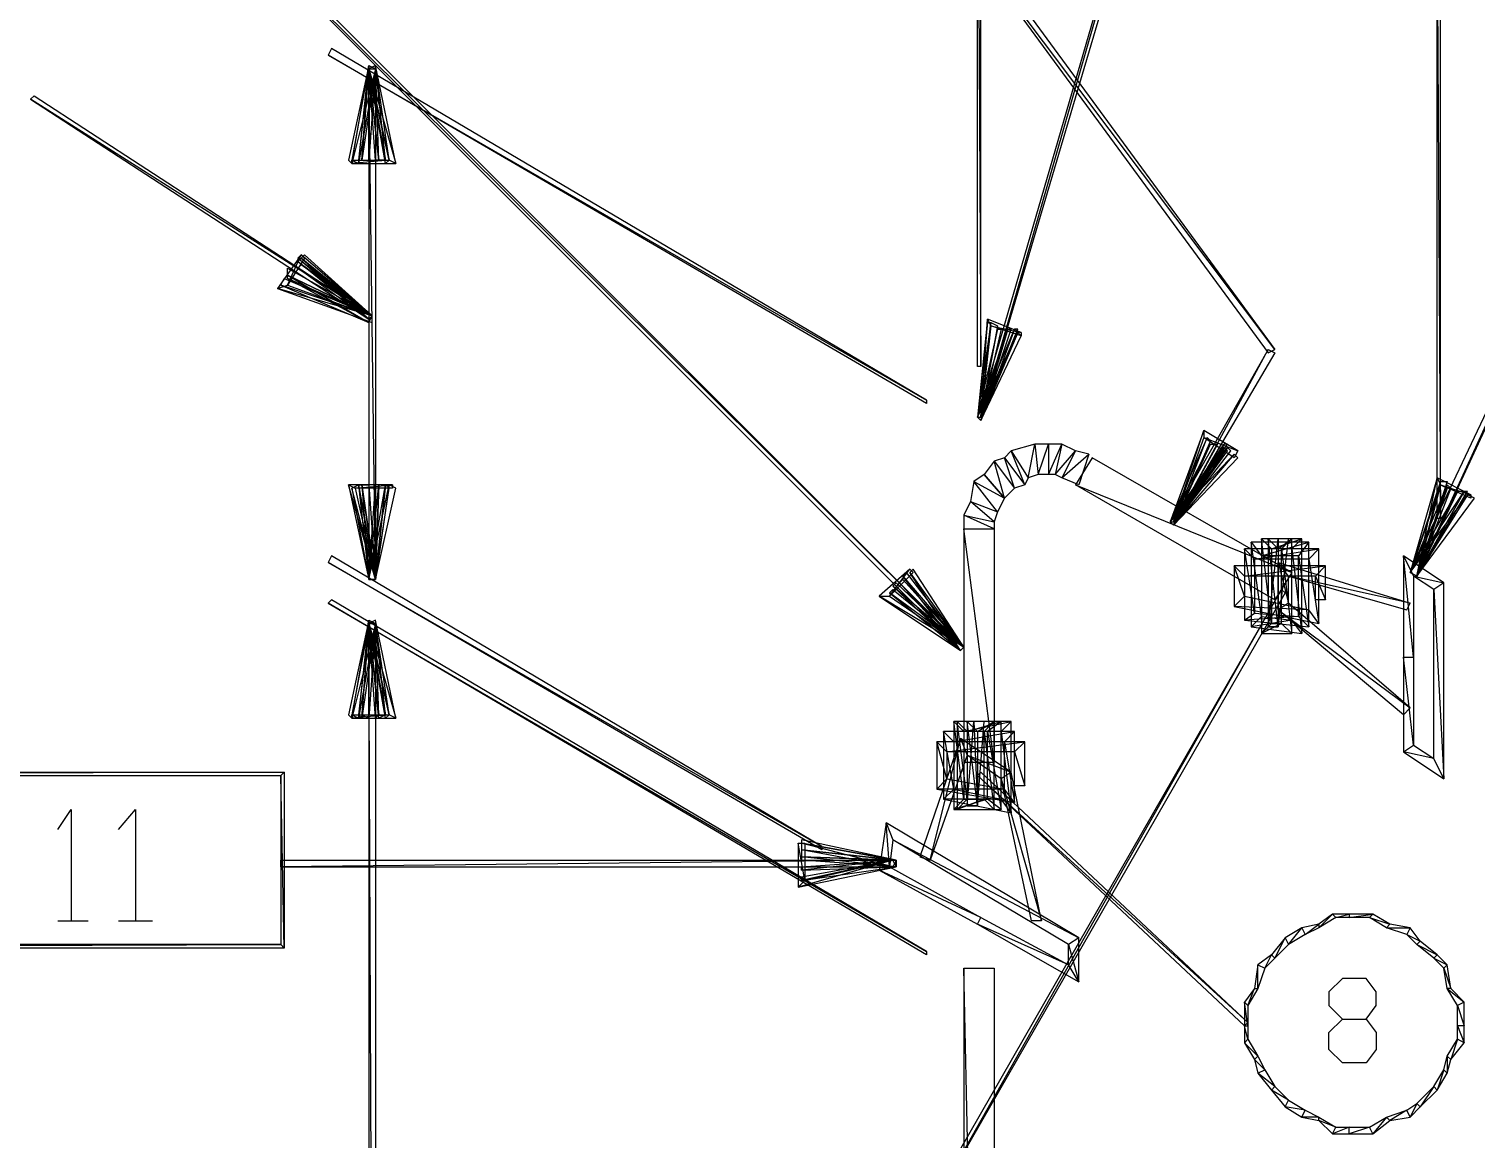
# Model space of a CAD drawing. Header units: millimetres. Extents: x 43 to 817, y 0 to 715.
# Drawn here: x 296.6 to 348, y 606.7 to 646.1 of the extents above; entities that cross this region are included whole.
import ezdxf

# ---------------------------------------------------------------- set-up
doc = ezdxf.new("R2010")
doc.units = ezdxf.units.MM
doc.layers.add('DIAGRAM', color=4, linetype='Continuous')

msp = doc.modelspace()

# ---------------------------------------------------------------- linework, layer by layer
at = {"layer": 'DIAGRAM'}
for p, q in [((340.24, 666.52), (330.28, 632.32)), ((330.4, 632.32), (340.24, 666.52)), ((330.4, 632.32), (340.24, 666.52)), ((340.48, 666.4), (330.4, 632.32)), ((329.8, 624.16), (293.44, 660.28)), ((293.44, 660.28), (329.68, 624.04)), ((329.8, 624.16), (293.44, 660.28)), ((293.56, 660.4), (329.8, 624.16)), ((330.28, 658.84), (330.4, 634.12)), ((330.28, 658.84), (330.4, 634.12)), ((330.28, 634.12), (330.28, 658.84)), ((330.4, 634.12), (330.4, 658.84)), ((340.84, 634.72), (326.68, 653.56)), ((326.68, 653.56), (340.6, 634.6)), ((340.84, 634.72), (326.68, 653.56)), ((326.92, 653.68), (340.84, 634.72)), ((346.6, 649.6), (346.72, 628.72)), ((346.6, 649.6), (346.72, 628.72)), ((346.6, 628.72), (346.6, 649.6)), ((346.72, 628.72), (346.72, 649.6)), ((307.36, 645.4), (307.24, 645.16)), ((307.24, 645.16), (328.48, 632.92)), ((307.24, 645.16), (328.48, 632.92)), ((328.48, 632.8), (307.24, 645.16)), ((328.48, 632.92), (307.36, 645.4)), ((308.68, 644.8), (307.96, 641.44)), ((308.08, 641.32), (308.68, 644.8)), ((308.08, 641.32), (308.68, 644.8)), ((308.68, 644.8), (308.08, 641.44)), ((308.92, 644.68), (308.08, 641.32)), ((308.32, 641.32), (308.68, 644.8)), ((308.32, 641.32), (308.68, 644.8)), ((308.68, 644.8), (308.32, 641.44)), ((308.92, 644.68), (308.32, 641.32)), ((308.44, 641.44), (308.68, 644.8)), ((308.44, 641.44), (308.68, 644.8)), ((308.68, 644.8), (308.44, 641.44)), ((308.92, 644.68), (308.44, 641.44)), ((308.68, 644.8), (308.92, 644.68)), ((308.92, 644.8), (308.68, 644.68)), ((308.68, 644.8), (308.92, 644.68)), ((308.92, 644.8), (308.68, 644.68)), ((308.68, 644.8), (308.92, 644.68)), ((308.92, 644.8), (308.68, 644.68)), ((308.68, 641.44), (308.68, 644.8)), ((308.68, 641.44), (308.68, 644.8)), ((308.68, 644.8), (308.92, 644.68)), ((308.92, 644.8), (308.68, 644.68)), ((308.68, 644.68), (309.64, 641.32)), ((308.68, 644.68), (309.64, 641.32)), ((309.4, 641.44), (308.68, 644.68)), ((308.68, 644.68), (309.4, 641.44)), ((308.68, 644.68), (309.4, 641.44)), ((309.28, 641.32), (308.68, 644.68)), ((308.68, 644.68), (309.28, 641.44)), ((308.68, 644.68), (309.28, 641.44)), ((309.04, 641.44), (308.68, 644.68)), ((308.92, 644.68), (308.68, 641.44)), ((308.68, 644.68), (309.04, 641.44)), ((308.68, 644.68), (309.04, 641.44)), ((308.92, 641.44), (308.68, 644.68)), ((308.92, 626.56), (308.68, 644.68)), ((308.68, 644.68), (308.68, 626.56)), ((308.92, 626.56), (308.68, 644.68)), ((308.68, 644.68), (308.92, 644.68)), ((309.64, 641.32), (308.92, 644.8)), ((309.4, 641.44), (308.92, 644.8)), ((309.28, 641.44), (308.92, 644.8)), ((309.04, 641.44), (308.92, 644.8)), ((308.92, 644.68), (308.92, 626.56)), ((354.04, 644.56), (345.64, 626.8)), ((345.88, 626.68), (354.04, 644.56)), ((345.88, 626.68), (354.04, 644.56)), ((354.16, 644.56), (345.88, 626.68)), ((296.68, 643.6), (296.8, 643.72)), ((308.8, 635.92), (296.68, 643.6)), ((296.68, 643.6), (308.68, 635.8)), ((308.8, 635.92), (296.68, 643.6)), ((296.8, 643.72), (308.8, 635.92)), ((307.96, 641.44), (308.08, 641.32)), ((309.4, 641.44), (308.08, 641.32)), ((309.4, 641.44), (308.08, 641.32)), ((308.08, 641.32), (308.08, 641.44)), ((308.08, 641.44), (309.4, 641.44)), ((308.08, 641.44), (308.32, 641.32)), ((308.08, 641.32), (309.64, 641.32)), ((308.32, 641.44), (308.44, 641.44)), ((308.44, 641.44), (308.68, 641.44)), ((309.04, 641.44), (308.92, 641.44)), ((309.28, 641.44), (309.04, 641.44)), ((309.4, 641.44), (309.28, 641.32)), ((309.64, 641.32), (309.4, 641.44)), ((309.64, 641.32), (309.4, 641.44)), ((306.28, 638.08), (305.44, 636.88)), ((305.8, 637), (306.28, 638.08)), ((305.8, 637), (306.28, 638.08)), ((306.4, 637.96), (305.8, 637)), ((306.28, 638.08), (306.16, 637.96)), ((306.16, 637.96), (308.8, 635.92)), ((306.16, 637.96), (308.8, 635.92)), ((308.68, 635.8), (306.16, 637.96)), ((306.28, 637.96), (306.16, 637.84)), ((306.4, 638.08), (306.28, 637.96)), ((306.28, 638.08), (306.4, 637.96)), ((308.8, 635.92), (306.28, 638.08)), ((306.28, 637.96), (308.8, 635.92)), ((306.28, 637.96), (308.8, 635.92)), ((308.68, 635.8), (306.28, 637.96)), ((308.8, 635.92), (306.28, 637.96)), ((308.8, 635.92), (306.4, 638.08)), ((305.8, 637.36), (305.8, 637.6)), ((305.8, 637.6), (308.8, 635.92)), ((306.16, 637.84), (308.8, 635.92)), ((306.16, 637.84), (308.8, 635.92)), ((308.68, 635.8), (306.16, 637.84)), ((306.28, 637.72), (306.16, 637.6)), ((306.16, 637.6), (308.8, 635.92)), ((306.16, 637.6), (308.8, 635.92)), ((308.68, 635.8), (306.16, 637.6)), ((308.8, 635.92), (306.28, 637.72)), ((305.44, 636.88), (305.8, 637)), ((305.44, 636.88), (305.8, 637)), ((308.8, 635.92), (305.44, 636.88)), ((305.44, 636.88), (308.8, 635.68)), ((308.8, 635.92), (305.44, 636.88)), ((305.56, 637), (305.68, 637.24)), ((308.8, 635.92), (305.56, 637)), ((305.56, 637), (308.68, 635.68)), ((308.8, 635.92), (305.56, 637)), ((305.68, 637.24), (308.8, 635.92)), ((305.8, 637.24), (305.8, 637.36)), ((305.8, 637.36), (308.8, 635.92)), ((308.8, 635.92), (305.8, 637.36)), ((305.8, 637.36), (308.68, 635.68)), ((308.8, 635.92), (305.8, 637.36)), ((308.8, 635.92), (305.8, 637.24)), ((305.8, 637.24), (308.68, 635.68)), ((308.8, 635.92), (305.8, 637.24)), ((305.8, 637), (308.8, 635.92)), ((308.8, 635.92), (308.68, 635.8)), ((308.8, 635.92), (308.68, 635.8)), ((308.68, 635.68), (308.8, 635.92)), ((308.8, 635.92), (308.68, 635.8)), ((308.68, 635.68), (308.8, 635.92)), ((308.8, 635.92), (308.68, 635.8)), ((308.68, 635.68), (308.8, 635.92)), ((308.68, 635.8), (308.8, 635.92)), ((308.8, 635.68), (308.8, 635.92)), ((330.64, 635.8), (330.28, 632.32)), ((330.64, 635.68), (330.28, 632.32)), ((330.76, 635.68), (330.28, 632.32)), ((330.28, 632.32), (331.6, 635.44)), ((330.28, 632.32), (331.36, 635.44)), ((331, 635.44), (330.28, 632.32)), ((330.4, 632.32), (330.64, 635.8)), ((330.4, 632.32), (330.64, 635.8)), ((330.4, 632.32), (330.64, 635.68)), ((330.4, 632.32), (330.64, 635.68)), ((330.76, 635.68), (330.4, 632.32)), ((330.4, 632.32), (330.76, 635.68)), ((330.4, 632.32), (330.76, 635.68)), ((330.76, 635.56), (330.4, 632.32)), ((331, 635.56), (330.4, 632.32)), ((331.6, 635.44), (330.4, 632.2)), ((330.4, 632.2), (331.72, 635.44)), ((331.6, 635.44), (330.4, 632.2)), ((331.36, 635.44), (330.4, 632.2)), ((330.4, 632.2), (331.48, 635.44)), ((331.36, 635.44), (330.4, 632.2)), ((330.4, 632.32), (331, 635.44)), ((330.4, 632.32), (331, 635.44)), ((331.12, 635.44), (330.4, 632.32)), ((330.64, 635.8), (330.76, 635.56)), ((330.64, 635.8), (330.76, 635.56)), ((331.84, 635.32), (330.64, 635.8)), ((330.64, 635.68), (330.76, 635.68)), ((330.76, 635.68), (331, 635.56)), ((330.76, 635.56), (331.84, 635.32)), ((330.76, 635.56), (331.84, 635.32)), ((331.84, 635.2), (330.76, 635.56)), ((331, 635.44), (331.12, 635.44)), ((331.48, 635.44), (331.36, 635.44)), ((331.72, 635.44), (331.6, 635.44)), ((330.28, 632.32), (331.72, 635.32)), ((330.28, 632.32), (331.72, 635.32)), ((331.72, 635.32), (330.4, 632.2)), ((331.72, 635.32), (330.4, 632.2)), ((331.72, 635.32), (330.4, 632.2)), ((331.72, 635.32), (330.4, 632.2)), ((330.4, 632.2), (331.84, 635.2)), ((330.4, 632.2), (331.84, 635.2)), ((331.84, 635.2), (331.72, 635.32)), ((331.84, 635.2), (331.72, 635.32)), ((331.84, 635.32), (331.84, 635.2)), ((340.6, 634.72), (337.12, 628.6)), ((337.24, 628.48), (340.6, 634.72)), ((337.24, 628.48), (340.6, 634.72)), ((340.84, 634.6), (337.24, 628.48)), ((340.6, 634.6), (340.84, 634.72)), ((340.6, 634.72), (340.84, 634.6)), ((330.4, 634.12), (330.28, 634.12)), ((328.48, 632.92), (328.48, 632.8)), ((330.4, 632.2), (330.28, 632.32)), ((330.28, 632.32), (330.4, 632.32)), ((330.4, 632.2), (330.28, 632.32)), ((330.28, 632.32), (330.4, 632.32)), ((330.4, 632.2), (330.28, 632.32)), ((330.28, 632.32), (330.4, 632.32)), ((330.4, 632.2), (330.28, 632.32)), ((330.28, 632.32), (330.4, 632.32)), ((330.28, 632.32), (330.4, 632.32)), ((338.32, 631.84), (337.12, 628.6)), ((337.24, 628.6), (338.32, 631.84)), ((337.24, 628.6), (338.32, 631.84)), ((338.32, 631.84), (338.32, 631.6)), ((338.32, 631.84), (338.32, 631.6)), ((339.52, 631.12), (338.32, 631.84)), ((332.32, 631.36), (331.48, 631.12)), ((332.08, 630.16), (332.32, 631.36)), ((332.08, 630.16), (332.32, 631.36)), ((332.32, 631.36), (332.44, 630.28)), ((332.32, 631.36), (332.44, 630.28)), ((332.8, 631.36), (332.32, 631.36)), ((332.44, 630.28), (332.8, 631.36)), ((332.44, 630.28), (332.8, 631.36)), ((332.8, 631.36), (332.8, 630.28)), ((332.8, 631.36), (332.8, 630.28)), ((332.8, 630.28), (333.28, 631.36)), ((333.28, 631.36), (332.8, 631.36)), ((332.8, 630.28), (333.28, 631.36)), ((333.28, 631.36), (333.04, 630.28)), ((333.28, 631.36), (333.04, 630.28)), ((333.76, 631.12), (333.28, 631.36)), ((338.44, 631.6), (337.12, 628.6)), ((338.44, 631.6), (337.12, 628.6)), ((337.12, 628.6), (339.04, 631.36)), ((338.56, 631.36), (337.12, 628.6)), ((337.12, 628.6), (339.16, 631.24)), ((337.12, 628.6), (339.04, 631.24)), ((338.32, 631.6), (337.24, 628.6)), ((337.24, 628.48), (338.44, 631.6)), ((337.24, 628.48), (338.44, 631.6)), ((337.24, 628.48), (338.44, 631.6)), ((337.24, 628.48), (338.44, 631.6)), ((338.56, 631.48), (337.24, 628.48)), ((338.56, 631.48), (337.24, 628.48)), ((339.04, 631.36), (337.24, 628.48)), ((337.24, 628.48), (339.16, 631.36)), ((339.04, 631.36), (337.24, 628.48)), ((337.24, 628.48), (338.56, 631.36)), ((337.24, 628.48), (338.56, 631.36)), ((338.8, 631.36), (337.24, 628.48)), ((339.16, 631.24), (337.24, 628.48)), ((339.16, 631.24), (337.24, 628.48)), ((339.04, 631.24), (337.24, 628.48)), ((339.04, 631.24), (337.24, 628.48)), ((338.32, 631.6), (339.52, 631.12)), ((338.32, 631.6), (339.52, 631.12)), ((339.4, 630.88), (338.32, 631.6)), ((338.44, 631.6), (338.56, 631.48)), ((338.44, 631.6), (338.56, 631.48)), ((338.56, 631.36), (338.8, 631.36)), ((339.16, 631.36), (339.04, 631.36)), ((339.16, 631.12), (339.04, 631.24)), ((339.28, 631.12), (339.16, 631.24)), ((330.88, 630.76), (330.52, 630.28)), ((331.24, 630.88), (330.88, 630.76)), ((331.24, 629.44), (330.88, 630.76)), ((331.24, 629.44), (330.88, 630.76)), ((330.88, 630.76), (331.6, 629.8)), ((330.88, 630.76), (331.6, 629.8)), ((331.48, 631.12), (331.24, 630.88)), ((331.6, 629.8), (331.24, 630.88)), ((331.6, 629.8), (331.24, 630.88)), ((331.24, 630.88), (331.96, 629.92)), ((331.24, 630.88), (331.96, 629.92)), ((331.96, 629.92), (331.48, 631.12)), ((331.96, 629.92), (331.48, 631.12)), ((331.48, 631.12), (332.08, 630.16)), ((331.48, 631.12), (332.08, 630.16)), ((333.04, 630.28), (333.76, 631.12)), ((333.04, 630.28), (333.76, 631.12)), ((333.76, 631.12), (333.28, 630.16)), ((333.76, 631.12), (333.28, 630.16)), ((333.28, 630.16), (334.24, 631)), ((333.28, 630.16), (334.24, 631)), ((334.24, 631), (333.76, 631.12)), ((334.36, 630.88), (333.76, 629.92)), ((334.24, 631), (333.88, 629.92)), ((341.44, 626.8), (334.36, 630.88)), ((337.12, 628.6), (339.4, 631)), ((337.24, 628.48), (339.28, 631.12)), ((337.24, 628.48), (339.16, 631.12)), ((339.4, 631), (337.24, 628.48)), ((339.4, 631), (337.24, 628.48)), ((337.24, 628.48), (339.52, 630.88)), ((339.52, 631.12), (339.4, 630.88)), ((339.52, 630.88), (339.4, 631)), ((330.52, 630.28), (330.16, 630.04)), ((331.24, 629.44), (330.52, 630.28)), ((330.52, 630.28), (331.24, 629.44)), ((332.44, 630.28), (332.08, 630.16)), ((332.8, 630.28), (332.44, 630.28)), ((333.04, 630.28), (332.8, 630.28)), ((333.28, 630.16), (333.04, 630.28)), ((308.92, 626.56), (307.96, 629.92)), ((307.96, 629.92), (308.68, 626.56)), ((308.92, 626.56), (307.96, 629.92)), ((307.96, 629.92), (308.2, 629.8)), ((307.96, 629.92), (308.2, 629.8)), ((309.52, 629.92), (307.96, 629.92)), ((308.08, 629.8), (308.32, 629.92)), ((308.92, 626.56), (308.08, 629.8)), ((308.08, 629.8), (308.68, 626.56)), ((308.92, 626.56), (308.08, 629.8)), ((308.2, 629.8), (309.52, 629.92)), ((308.2, 629.8), (309.52, 629.92)), ((308.2, 629.8), (308.92, 626.56)), ((309.52, 629.8), (308.2, 629.8)), ((308.32, 629.92), (308.92, 626.56)), ((308.92, 626.56), (308.32, 629.92)), ((308.32, 629.92), (308.68, 626.56)), ((308.92, 626.56), (308.32, 629.92)), ((308.32, 629.92), (308.44, 629.92)), ((308.44, 629.92), (308.92, 626.56)), ((308.92, 626.56), (308.44, 629.92)), ((308.44, 629.92), (308.68, 626.56)), ((308.92, 626.56), (308.44, 629.92)), ((308.44, 629.92), (308.68, 629.92)), ((308.68, 626.56), (309.4, 629.92)), ((308.68, 626.56), (309.28, 629.92)), ((308.68, 626.56), (309.04, 629.92)), ((308.68, 626.56), (308.92, 629.92)), ((308.68, 629.92), (308.92, 626.56)), ((309.4, 629.92), (308.92, 626.56)), ((309.4, 629.92), (308.92, 626.56)), ((309.28, 629.92), (308.92, 626.56)), ((309.28, 629.92), (308.92, 626.56)), ((309.04, 629.92), (308.92, 626.56)), ((308.92, 626.56), (309.28, 629.92)), ((309.04, 629.92), (308.92, 626.56)), ((309.04, 629.92), (308.92, 629.92)), ((308.92, 629.92), (308.92, 626.56)), ((308.92, 626.56), (309.04, 629.92)), ((308.92, 629.92), (308.92, 626.56)), ((308.92, 626.56), (309.64, 629.8)), ((308.92, 626.56), (309.4, 629.8)), ((309.28, 629.92), (309.04, 629.92)), ((309.4, 629.8), (309.28, 629.92)), ((309.64, 629.8), (309.4, 629.92)), ((309.52, 629.92), (309.52, 629.8)), ((330.16, 630.04), (330.04, 629.32)), ((331, 628.96), (330.16, 630.04)), ((331, 628.96), (330.16, 630.04)), ((330.16, 630.04), (331.24, 629.44)), ((330.16, 630.04), (331.24, 629.44)), ((331.6, 629.8), (331.24, 629.44)), ((331.96, 629.92), (331.6, 629.8)), ((332.08, 630.16), (331.96, 629.92)), ((333.88, 629.92), (333.28, 630.16)), ((333.76, 629.92), (341.44, 626.8)), ((333.76, 629.92), (341.44, 626.8)), ((340.84, 625.84), (333.76, 629.92)), ((346.6, 630.16), (345.64, 626.8)), ((346.72, 630.04), (345.64, 626.8)), ((346.72, 629.92), (345.64, 626.8)), ((346.96, 629.92), (345.64, 626.8)), ((345.64, 626.8), (347.56, 629.68)), ((345.64, 626.8), (347.32, 629.68)), ((345.64, 626.8), (347.32, 629.68)), ((345.88, 626.68), (346.6, 630.16)), ((345.88, 626.68), (346.6, 630.16)), ((345.88, 626.68), (346.72, 630.04)), ((345.88, 626.68), (346.72, 630.04)), ((346.96, 630.04), (345.88, 626.68)), ((346.72, 629.92), (345.88, 626.68)), ((345.88, 626.68), (346.72, 629.92)), ((345.88, 626.68), (346.72, 629.92)), ((345.88, 626.68), (346.96, 629.92)), ((345.88, 626.68), (346.96, 629.92)), ((346.96, 629.8), (345.88, 626.68)), ((347.08, 629.8), (345.88, 626.68)), ((347.56, 629.68), (345.88, 626.68)), ((345.88, 626.68), (347.68, 629.68)), ((347.56, 629.68), (345.88, 626.68)), ((347.32, 629.68), (345.88, 626.68)), ((345.88, 626.68), (347.56, 629.68)), ((347.32, 629.68), (345.88, 626.68)), ((347.32, 629.68), (345.88, 626.68)), ((345.88, 626.68), (347.56, 629.68)), ((347.32, 629.68), (345.88, 626.68)), ((346.6, 630.16), (346.72, 629.92)), ((346.6, 630.16), (346.72, 629.92)), ((347.8, 629.56), (346.6, 630.16)), ((346.72, 630.04), (346.96, 630.04)), ((346.72, 629.92), (347.8, 629.56)), ((346.72, 629.92), (347.8, 629.56)), ((347.8, 629.44), (346.72, 629.92)), ((346.72, 629.92), (346.96, 629.8)), ((346.96, 629.92), (347.08, 629.8)), ((347.56, 629.68), (347.32, 629.68)), ((347.56, 629.68), (347.32, 629.68)), ((347.68, 629.68), (347.56, 629.68)), ((330.04, 629.32), (329.8, 628.84)), ((330.88, 628.6), (330.04, 629.32)), ((330.88, 628.6), (330.04, 629.32)), ((330.04, 629.32), (331, 628.96)), ((330.04, 629.32), (331, 628.96)), ((331.24, 629.44), (331, 628.96)), ((345.64, 626.8), (347.68, 629.56)), ((347.68, 629.56), (345.88, 626.68)), ((347.68, 629.56), (345.88, 626.68)), ((345.88, 626.68), (347.92, 629.44)), ((347.92, 629.44), (347.68, 629.56)), ((347.8, 629.56), (347.8, 629.44)), ((330.88, 628.36), (329.8, 628.84)), ((329.8, 628.84), (329.8, 628.36)), ((330.88, 628.36), (329.8, 628.84)), ((329.8, 628.84), (330.88, 628.6)), ((329.8, 628.84), (330.88, 628.6)), ((331, 628.96), (330.88, 628.6)), ((346.72, 628.72), (346.6, 628.72)), ((330.88, 620.08), (329.8, 628.36)), ((329.8, 628.36), (329.8, 620.08)), ((330.88, 620.08), (329.8, 628.36)), ((329.8, 628.36), (330.88, 628.36)), ((329.8, 628.36), (330.88, 628.36)), ((330.88, 628.6), (330.88, 628.36)), ((330.88, 628.36), (330.88, 620.08)), ((337.24, 628.48), (337.12, 628.6)), ((337.12, 628.6), (337.24, 628.6)), ((337.24, 628.48), (337.12, 628.6)), ((337.12, 628.6), (337.24, 628.48)), ((337.24, 628.48), (337.12, 628.6)), ((337.12, 628.6), (337.24, 628.48)), ((337.24, 628.48), (337.12, 628.6)), ((337.12, 628.6), (337.24, 628.48)), ((337.12, 628.6), (337.24, 628.48)), ((340.12, 625.36), (339.76, 627.64)), ((339.76, 627.64), (339.76, 625.12)), ((340.12, 625.36), (339.76, 627.64)), ((339.76, 627.64), (340.12, 627.28)), ((339.76, 627.64), (340.12, 627.28)), ((342.4, 627.64), (339.76, 627.64)), ((340.36, 625.24), (340, 627.88)), ((340, 627.88), (340, 624.88)), ((340.36, 625.24), (340, 627.88)), ((340, 627.88), (340.36, 627.4)), ((340, 627.88), (340.36, 627.4)), ((342.04, 627.88), (340, 627.88)), ((340.12, 627.28), (342.4, 627.64)), ((340.12, 627.28), (342.4, 627.64)), ((340.72, 625), (340.36, 628)), ((340.36, 628), (340.36, 624.64)), ((340.72, 625), (340.36, 628)), ((340.36, 628), (340.72, 627.64)), ((340.36, 628), (340.72, 627.64)), ((341.8, 628), (340.36, 628)), ((340.36, 627.4), (342.04, 627.88)), ((340.36, 627.4), (342.04, 627.88)), ((340.6, 624.88), (340.96, 628)), ((340.96, 624.88), (340.6, 628)), ((340.6, 628), (340.6, 624.88)), ((340.96, 624.88), (340.6, 628)), ((340.6, 628), (340.96, 627.64)), ((340.6, 628), (340.96, 627.64)), ((341.44, 628), (340.6, 628)), ((340.72, 627.64), (341.8, 628)), ((340.72, 627.64), (341.8, 628)), ((340.72, 627.64), (340.72, 625)), ((341.44, 627.64), (340.72, 627.64)), ((341.32, 628), (340.96, 628)), ((340.96, 628), (340.96, 624.88)), ((340.96, 624.88), (341.32, 628)), ((340.96, 628), (340.96, 624.88)), ((340.96, 627.64), (341.44, 628)), ((340.96, 627.64), (341.44, 628)), ((340.96, 627.64), (340.96, 624.88)), ((341.08, 627.64), (340.96, 627.64)), ((341.44, 628), (341.08, 627.64)), ((341.44, 628), (341.08, 627.64)), ((341.08, 627.64), (341.44, 624.64)), ((341.08, 627.64), (341.44, 624.64)), ((341.08, 625), (341.08, 627.64)), ((341.44, 624.64), (341.44, 628)), ((341.8, 628), (341.44, 627.64)), ((341.8, 628), (341.44, 627.64)), ((341.44, 627.64), (341.8, 624.64)), ((341.44, 627.64), (341.8, 624.64)), ((341.44, 625.12), (341.44, 627.64)), ((342.04, 627.88), (341.68, 627.4)), ((342.04, 627.88), (341.68, 627.4)), ((341.8, 624.64), (341.8, 628)), ((342.04, 624.88), (342.04, 627.88)), ((342.4, 627.64), (342.04, 627.28)), ((342.4, 627.64), (342.04, 627.28)), ((342.4, 625), (342.4, 627.64)), ((307.36, 627.4), (307.24, 627.16)), ((307.24, 627.16), (324.76, 617.08)), ((307.24, 627.16), (324.76, 617.08)), ((324.76, 616.96), (307.24, 627.16)), ((324.76, 617.08), (307.36, 627.4)), ((340.12, 627.28), (340.12, 625.36)), ((342.04, 627.28), (340.12, 627.28)), ((340.36, 627.4), (340.36, 625.24)), ((341.68, 627.4), (340.36, 627.4)), ((341.32, 626.68), (340.96, 627.16)), ((340.96, 627.16), (345.64, 625.72)), ((341.32, 626.68), (340.96, 627.16)), ((340.96, 627.16), (341.32, 625.72)), ((340.96, 627.16), (341.32, 625.72)), ((340.96, 625.48), (340.96, 627.16)), ((341.68, 627.4), (342.04, 624.88)), ((341.68, 627.4), (342.04, 624.88)), ((341.68, 625.24), (341.68, 627.4)), ((342.04, 627.28), (342.4, 625)), ((342.04, 627.28), (342.4, 625)), ((342.04, 625.48), (342.04, 627.28)), ((345.76, 623.8), (345.4, 627.4)), ((345.4, 627.4), (345.4, 623.8)), ((345.76, 623.8), (345.4, 627.4)), ((345.4, 627.4), (345.76, 626.68)), ((345.4, 627.4), (345.76, 626.68)), ((346.84, 626.44), (345.4, 627.4)), ((327.88, 626.92), (326.8, 625.96)), ((327.16, 625.96), (327.88, 626.92)), ((327.16, 625.96), (327.88, 626.92)), ((328, 626.8), (327.16, 625.96)), ((327.76, 626.8), (327.64, 626.68)), ((327.76, 626.8), (327.64, 626.68)), ((327.64, 626.68), (329.8, 624.16)), ((327.64, 626.68), (329.8, 624.16)), ((329.68, 624.04), (327.64, 626.68)), ((327.64, 626.68), (329.8, 624.16)), ((327.64, 626.68), (329.8, 624.16)), ((329.68, 624.04), (327.64, 626.68)), ((329.8, 624.16), (327.76, 626.8)), ((329.8, 624.16), (327.76, 626.8)), ((328, 626.92), (327.88, 626.8)), ((327.88, 626.92), (328, 626.8)), ((327.88, 626.8), (329.8, 624.16)), ((327.88, 626.8), (329.8, 624.16)), ((329.68, 624.04), (327.88, 626.8)), ((329.8, 624.16), (328, 626.92)), ((339.76, 625.96), (339.4, 627.04)), ((339.4, 627.04), (339.4, 625.6)), ((339.76, 625.96), (339.4, 627.04)), ((339.4, 627.04), (339.76, 626.68)), ((339.4, 627.04), (339.76, 626.68)), ((342.64, 627.04), (339.4, 627.04)), ((339.76, 626.68), (342.64, 627.04)), ((339.76, 626.68), (342.64, 627.04)), ((339.76, 626.68), (339.76, 625.96)), ((342.28, 626.68), (339.76, 626.68)), ((341.44, 626.8), (340.84, 625.84)), ((345.64, 625.72), (341.32, 626.68)), ((341.32, 626.68), (345.52, 625.48)), ((345.64, 625.72), (341.32, 626.68)), ((341.32, 625.72), (341.32, 626.68)), ((342.64, 627.04), (342.28, 626.68)), ((342.64, 627.04), (342.28, 626.68)), ((342.28, 626.68), (342.64, 625.84)), ((342.28, 626.68), (342.64, 625.84)), ((342.28, 625.84), (342.28, 626.68)), ((342.64, 625.84), (342.64, 627.04)), ((345.88, 626.68), (345.64, 626.8)), ((345.64, 626.8), (345.88, 626.68)), ((345.88, 626.68), (345.64, 626.8)), ((345.64, 626.8), (345.88, 626.68)), ((345.88, 626.68), (345.64, 626.8)), ((345.64, 626.8), (345.88, 626.68)), ((345.88, 626.68), (345.64, 626.8)), ((345.64, 626.8), (345.88, 626.68)), ((345.64, 626.8), (345.88, 626.68)), ((345.76, 626.68), (345.76, 623.8)), ((345.76, 626.68), (346.84, 626.44)), ((345.76, 626.68), (346.84, 626.44)), ((346.48, 626.2), (345.76, 626.68)), ((308.92, 626.56), (308.68, 626.56)), ((308.68, 626.56), (308.92, 626.56)), ((308.92, 626.56), (308.68, 626.56)), ((308.68, 626.56), (308.92, 626.56)), ((308.92, 626.56), (308.68, 626.56)), ((308.68, 626.56), (308.92, 626.56)), ((308.92, 626.56), (308.68, 626.56)), ((308.68, 626.56), (308.92, 626.56)), ((308.68, 626.56), (308.92, 626.56)), ((327.16, 626.08), (327.28, 626.2)), ((329.8, 624.16), (327.16, 626.08)), ((327.16, 626.08), (329.68, 624.04)), ((329.8, 624.16), (327.16, 626.08)), ((327.28, 626.32), (327.4, 626.44)), ((327.28, 626.32), (327.4, 626.44)), ((329.8, 624.16), (327.28, 626.32)), ((327.28, 626.32), (329.68, 624.04)), ((329.8, 624.16), (327.28, 626.32)), ((329.8, 624.16), (327.28, 626.32)), ((327.28, 626.32), (329.68, 624.04)), ((329.8, 624.16), (327.28, 626.32)), ((327.28, 626.2), (329.8, 624.16)), ((327.4, 626.44), (329.8, 624.16)), ((327.4, 626.44), (329.8, 624.16)), ((327.64, 626.56), (327.52, 626.44)), ((327.52, 626.44), (329.8, 624.16)), ((327.52, 626.44), (329.8, 624.16)), ((329.68, 624.04), (327.52, 626.44)), ((329.8, 624.16), (327.64, 626.56)), ((341.08, 626.2), (327.64, 602.8)), ((327.76, 602.68), (341.08, 626.2)), ((327.76, 602.68), (341.08, 626.2)), ((341.2, 626.08), (327.76, 602.68)), ((341.08, 626.2), (341.2, 626.08)), ((346.84, 626.44), (346.48, 626.2)), ((346.84, 626.44), (346.48, 626.2)), ((346.48, 626.2), (346.84, 619.48)), ((346.48, 626.2), (346.84, 619.48)), ((346.48, 620.2), (346.48, 626.2)), ((346.84, 619.48), (346.84, 626.44)), ((307.36, 625.84), (307.24, 625.72)), ((307.24, 625.72), (328.48, 613.36)), ((307.24, 625.72), (328.48, 613.36)), ((328.48, 613.24), (307.24, 625.72)), ((328.48, 613.36), (307.36, 625.84)), ((329.8, 624.16), (326.8, 625.96)), ((326.8, 625.96), (329.68, 624.04)), ((329.8, 624.16), (326.8, 625.96)), ((326.8, 625.96), (327.16, 625.96)), ((326.8, 625.96), (327.16, 625.96)), ((327.16, 625.96), (329.8, 624.16)), ((339.4, 625.6), (339.76, 625.96)), ((339.4, 625.6), (339.76, 625.96)), ((342.04, 625.48), (339.4, 625.6)), ((339.4, 625.6), (342.4, 625)), ((342.04, 625.48), (339.4, 625.6)), ((339.76, 625.96), (342.04, 625.48)), ((341.32, 625.72), (340.96, 625.48)), ((341.32, 625.72), (340.96, 625.48)), ((345.64, 622), (341.32, 625.72)), ((342.64, 625.84), (342.28, 625.84)), ((345.52, 625.48), (345.64, 625.72)), ((308.68, 625.12), (307.96, 621.76)), ((308.08, 621.64), (308.68, 625.12)), ((308.08, 621.64), (308.68, 625.12)), ((308.68, 625.12), (308.92, 625)), ((308.92, 625.12), (308.68, 625)), ((309.64, 621.64), (308.92, 625.12)), ((339.76, 625.12), (340.12, 625.36)), ((339.76, 625.12), (340.12, 625.36)), ((341.68, 625.24), (339.76, 625.12)), ((341.68, 625.24), (339.76, 625.12)), ((339.76, 625.12), (342.04, 624.88)), ((340, 624.88), (340.36, 625.24)), ((340, 624.88), (340.36, 625.24)), ((341.44, 625.12), (340, 624.88)), ((341.44, 625.12), (340, 624.88)), ((340.12, 625.36), (341.68, 625.24)), ((340.36, 625.24), (341.44, 625.12)), ((340.96, 625.48), (345.64, 622)), ((340.96, 625.48), (345.64, 622)), ((345.4, 621.76), (340.96, 625.48)), ((341.8, 624.64), (341.44, 625.12)), ((341.8, 624.64), (341.44, 625.12)), ((342.04, 624.88), (341.68, 625.24)), ((342.04, 624.88), (341.68, 625.24)), ((342.4, 625), (342.04, 625.48)), ((342.4, 625), (342.04, 625.48)), ((308.92, 625), (308.08, 621.64)), ((308.68, 625), (308.08, 621.76)), ((308.32, 621.64), (308.68, 625)), ((308.32, 621.64), (308.68, 625)), ((308.92, 625), (308.32, 621.64)), ((308.68, 625), (308.32, 621.76)), ((308.44, 621.64), (308.68, 625)), ((308.44, 621.64), (308.68, 625)), ((308.92, 625), (308.44, 621.64)), ((308.68, 625), (308.44, 621.76)), ((308.68, 625), (309.64, 621.64)), ((308.68, 625), (309.64, 621.64)), ((309.4, 621.76), (308.68, 625)), ((308.68, 625), (308.92, 625)), ((308.92, 625), (308.68, 625)), ((308.68, 625), (309.4, 621.76)), ((308.68, 625), (309.4, 621.76)), ((309.28, 621.64), (308.68, 625)), ((308.68, 625), (308.92, 625)), ((308.92, 625), (308.68, 625)), ((308.68, 625), (309.28, 621.76)), ((308.68, 625), (309.28, 621.76)), ((309.04, 621.64), (308.68, 625)), ((308.68, 621.64), (308.68, 625)), ((308.68, 621.64), (308.68, 625)), ((308.68, 625), (308.92, 625)), ((308.92, 625), (308.68, 621.64)), ((308.92, 625), (308.68, 625)), ((308.68, 625), (309.04, 621.76)), ((308.68, 625), (309.04, 621.76)), ((308.92, 621.64), (308.68, 625)), ((308.92, 573.16), (308.68, 625)), ((308.68, 625), (308.68, 573.16)), ((308.92, 573.16), (308.68, 625)), ((308.68, 625), (308.92, 625)), ((309.4, 621.76), (308.92, 625)), ((309.28, 621.76), (308.92, 625)), ((309.04, 621.76), (308.92, 625)), ((308.92, 625), (308.92, 573.16)), ((340, 624.88), (341.8, 624.64)), ((341.08, 625), (340.36, 624.64)), ((341.08, 625), (340.36, 624.64)), ((340.36, 624.64), (340.72, 625)), ((340.36, 624.64), (340.72, 625)), ((340.36, 624.64), (341.44, 624.64)), ((340.96, 624.88), (340.6, 624.88)), ((340.6, 624.88), (340.96, 624.88)), ((340.72, 625), (341.08, 625)), ((341.44, 624.64), (341.08, 625)), ((341.44, 624.64), (341.08, 625)), ((329.8, 624.16), (329.68, 624.04)), ((329.68, 624.04), (329.8, 624.16)), ((329.8, 624.16), (329.68, 624.04)), ((329.68, 624.04), (329.8, 624.16)), ((329.8, 624.16), (329.68, 624.04)), ((329.68, 624.04), (329.8, 624.16)), ((329.8, 624.16), (329.68, 624.04)), ((329.68, 624.04), (329.8, 624.16)), ((329.68, 624.04), (329.8, 624.16)), ((345.76, 620.68), (345.4, 623.8)), ((345.4, 623.8), (345.4, 620.44)), ((345.76, 620.68), (345.4, 623.8)), ((345.4, 623.8), (345.76, 623.8)), ((345.4, 623.8), (345.76, 623.8)), ((345.76, 623.8), (345.76, 620.68)), ((345.64, 622), (345.4, 621.76)), ((307.96, 621.76), (308.08, 621.64)), ((309.4, 621.76), (308.08, 621.64)), ((309.4, 621.76), (308.08, 621.64)), ((308.08, 621.64), (308.08, 621.76)), ((308.08, 621.76), (309.4, 621.76)), ((308.08, 621.76), (308.32, 621.64)), ((308.08, 621.64), (309.64, 621.64)), ((308.32, 621.76), (308.44, 621.64)), ((308.44, 621.76), (308.68, 621.64)), ((309.04, 621.76), (308.92, 621.64)), ((309.28, 621.76), (309.04, 621.64)), ((309.4, 621.76), (309.28, 621.64)), ((309.64, 621.64), (309.4, 621.76)), ((309.64, 621.64), (309.4, 621.76)), ((329.8, 618.76), (329.44, 621.52)), ((329.44, 621.52), (329.44, 618.4)), ((329.8, 618.76), (329.44, 621.52)), ((329.44, 621.52), (329.8, 621.16)), ((329.44, 621.52), (329.8, 621.16)), ((331.48, 621.52), (329.44, 621.52)), ((329.92, 618.76), (329.56, 621.52)), ((329.56, 621.52), (329.56, 618.4)), ((329.92, 618.76), (329.56, 621.52)), ((329.56, 621.52), (329.92, 621.16)), ((329.56, 621.52), (329.92, 621.16)), ((331.12, 621.52), (329.56, 621.52)), ((329.8, 621.16), (331.48, 621.52)), ((329.8, 621.16), (331.48, 621.52)), ((329.92, 618.52), (330.16, 621.52)), ((330.28, 618.52), (329.92, 621.52)), ((329.92, 621.52), (329.92, 618.52)), ((330.28, 618.52), (329.92, 621.52)), ((329.92, 621.52), (330.28, 621.16)), ((329.92, 621.52), (330.28, 621.16)), ((330.88, 621.52), (329.92, 621.52)), ((329.92, 621.16), (331.12, 621.52)), ((329.92, 621.16), (331.12, 621.52)), ((330.52, 621.52), (330.16, 621.52)), ((330.16, 621.52), (330.28, 618.52)), ((330.16, 621.52), (330.28, 618.52)), ((330.28, 618.52), (330.52, 621.52)), ((330.28, 621.16), (330.88, 621.52)), ((330.28, 621.16), (330.88, 621.52)), ((330.88, 621.52), (330.52, 621.16)), ((330.88, 621.52), (330.52, 621.16)), ((331.12, 621.52), (330.64, 621.16)), ((331.12, 621.52), (330.64, 621.16)), ((330.88, 618.4), (330.88, 621.52)), ((331.12, 618.4), (331.12, 621.52)), ((331.48, 621.52), (331.12, 621.16)), ((331.48, 621.52), (331.12, 621.16)), ((331.48, 618.28), (331.48, 621.52)), ((329.44, 619.12), (329.08, 621.16)), ((329.08, 621.16), (329.08, 618.76)), ((329.44, 619.12), (329.08, 621.16)), ((329.08, 621.16), (329.44, 620.8)), ((329.08, 621.16), (329.44, 620.8)), ((331.6, 621.16), (329.08, 621.16)), ((329.44, 620.8), (331.6, 621.16)), ((329.44, 620.8), (331.6, 621.16)), ((329.8, 621.16), (329.8, 618.76)), ((331.12, 621.16), (329.8, 621.16)), ((329.92, 621.16), (329.92, 618.76)), ((330.64, 621.16), (329.92, 621.16)), ((330.28, 621.16), (330.28, 618.52)), ((330.52, 621.16), (330.28, 621.16)), ((330.52, 621.16), (330.88, 618.4)), ((330.52, 621.16), (330.88, 618.4)), ((330.52, 618.76), (330.52, 621.16)), ((330.64, 621.16), (331.12, 618.4)), ((330.64, 621.16), (331.12, 618.4)), ((330.64, 618.76), (330.64, 621.16)), ((331.12, 621.16), (331.48, 618.28)), ((331.12, 621.16), (331.48, 618.28)), ((331.12, 618.76), (331.12, 621.16)), ((331.6, 621.16), (331.24, 620.8)), ((331.6, 621.16), (331.24, 620.8)), ((331.6, 618.64), (331.6, 621.16)), ((329.68, 620.92), (328.24, 616.72)), ((328.6, 616.6), (329.68, 620.92)), ((328.6, 616.6), (329.68, 620.92)), ((329.2, 619.48), (328.84, 620.8)), ((328.84, 620.8), (328.84, 619.12)), ((329.2, 619.48), (328.84, 620.8)), ((328.84, 620.8), (329.2, 620.44)), ((328.84, 620.8), (329.2, 620.44)), ((331.96, 620.8), (328.84, 620.8)), ((329.2, 620.44), (331.96, 620.8)), ((329.2, 620.44), (331.96, 620.8)), ((329.2, 620.44), (329.2, 619.48)), ((331.6, 620.44), (329.2, 620.44)), ((329.44, 620.8), (329.44, 619.12)), ((331.24, 620.8), (329.44, 620.8)), ((329.68, 620.92), (329.92, 620.32)), ((329.68, 620.92), (329.92, 620.32)), ((331.48, 619.72), (329.68, 620.92)), ((331.24, 620.8), (331.6, 618.64)), ((331.24, 620.8), (331.6, 618.64)), ((331.24, 619.12), (331.24, 620.8)), ((331.96, 620.8), (331.6, 620.44)), ((331.96, 620.8), (331.6, 620.44)), ((331.6, 620.44), (331.96, 619.24)), ((331.6, 620.44), (331.96, 619.24)), ((331.6, 619.24), (331.6, 620.44)), ((331.96, 619.24), (331.96, 620.8)), ((345.4, 620.44), (345.76, 620.68)), ((345.4, 620.44), (345.76, 620.68)), ((346.48, 620.2), (345.4, 620.44)), ((345.4, 620.44), (346.84, 619.48)), ((346.48, 620.2), (345.4, 620.44)), ((345.76, 620.68), (346.48, 620.2)), ((329.92, 620.32), (328.6, 616.6)), ((329.8, 620.08), (330.88, 620.08)), ((329.92, 620.32), (331.48, 619.72)), ((329.92, 620.32), (331.48, 619.72)), ((331.12, 619.48), (329.92, 620.32)), ((346.84, 619.48), (346.48, 620.2)), ((346.84, 619.48), (346.48, 620.2)), ((272.08, 619.72), (305.68, 619.72)), ((305.68, 619.72), (272.2, 619.6)), ((305.68, 619.72), (272.2, 619.6)), ((272.2, 619.6), (305.56, 619.6)), ((305.56, 619.6), (305.68, 619.72)), ((305.56, 619.6), (305.68, 619.72)), ((305.68, 613.48), (305.56, 619.6)), ((305.56, 619.6), (305.56, 613.6)), ((305.68, 613.48), (305.56, 619.6)), ((305.68, 619.72), (305.68, 613.48)), ((328.84, 619.12), (329.2, 619.48)), ((328.84, 619.12), (329.2, 619.48)), ((329.2, 619.48), (331.24, 619.12)), ((330.4, 619.72), (330.28, 619.6)), ((330.28, 619.6), (339.88, 610.84)), ((330.28, 619.6), (339.88, 610.84)), ((339.76, 610.72), (330.28, 619.6)), ((339.88, 610.84), (330.4, 619.72)), ((331.48, 619.72), (331.12, 619.48)), ((331.48, 619.72), (331.12, 619.48)), ((331.12, 619.48), (332.56, 614.44)), ((331.12, 619.48), (332.56, 614.44)), ((332.2, 614.44), (331.12, 619.48)), ((332.56, 614.44), (331.48, 619.72)), ((331.24, 619.12), (328.84, 619.12)), ((328.84, 619.12), (331.6, 618.64)), ((331.24, 619.12), (328.84, 619.12)), ((329.08, 618.76), (329.44, 619.12)), ((329.08, 618.76), (329.44, 619.12)), ((329.44, 619.12), (331.12, 618.76)), ((331.6, 618.64), (331.24, 619.12)), ((331.6, 618.64), (331.24, 619.12)), ((331.96, 619.24), (331.6, 619.24)), ((297.64, 617.68), (298.12, 618.4)), ((298.12, 618.4), (298.12, 614.44)), ((299.8, 617.68), (300.4, 618.4)), ((300.4, 618.4), (300.4, 614.44)), ((331.12, 618.76), (329.08, 618.76)), ((329.08, 618.76), (331.48, 618.28)), ((331.12, 618.76), (329.08, 618.76)), ((330.64, 618.76), (329.44, 618.4)), ((330.64, 618.76), (329.44, 618.4)), ((329.44, 618.4), (329.8, 618.76)), ((329.44, 618.4), (329.8, 618.76)), ((329.44, 618.4), (331.12, 618.4)), ((330.52, 618.76), (329.56, 618.4)), ((330.52, 618.76), (329.56, 618.4)), ((329.56, 618.4), (329.92, 618.76)), ((329.56, 618.4), (329.92, 618.76)), ((329.56, 618.4), (330.88, 618.4)), ((329.8, 618.76), (330.64, 618.76)), ((329.92, 618.76), (330.52, 618.76)), ((330.28, 618.52), (329.92, 618.52)), ((329.92, 618.52), (330.28, 618.52)), ((330.88, 618.4), (330.52, 618.76)), ((330.88, 618.4), (330.52, 618.76)), ((331.12, 618.4), (330.64, 618.76)), ((331.12, 618.4), (330.64, 618.76)), ((331.48, 618.28), (331.12, 618.76)), ((331.48, 618.28), (331.12, 618.76)), ((327.04, 617.92), (326.8, 616.24)), ((327.16, 616.36), (327.04, 617.92)), ((327.16, 616.36), (327.04, 617.92)), ((327.04, 617.92), (327.28, 617.32)), ((327.04, 617.92), (327.28, 617.32)), ((333.88, 613.84), (327.04, 617.92)), ((324.16, 615.88), (323.92, 617.2)), ((323.92, 617.2), (323.92, 615.64)), ((324.16, 615.88), (323.92, 617.2)), ((323.92, 617.2), (324.16, 617.2)), ((324.04, 617.32), (324.04, 617.2)), ((327.4, 616.6), (324.04, 617.32)), ((324.04, 617.2), (327.4, 616.6)), ((324.04, 617.2), (327.4, 616.6)), ((327.28, 616.36), (324.04, 617.2)), ((324.04, 617.2), (324.04, 616.96)), ((327.4, 616.6), (324.04, 617.2)), ((324.04, 616.96), (327.4, 616.6)), ((324.04, 616.96), (327.4, 616.6)), ((327.28, 616.36), (324.04, 616.96)), ((324.04, 616.96), (324.04, 616.72)), ((327.4, 616.6), (324.04, 616.96)), ((324.16, 617.2), (324.16, 615.88)), ((324.76, 617.08), (324.76, 616.96)), ((327.28, 617.32), (327.16, 616.36)), ((327.28, 617.32), (333.88, 613.84)), ((327.28, 617.32), (333.88, 613.84)), ((333.52, 613.6), (327.28, 617.32)), ((327.4, 616.6), (305.56, 616.36)), ((327.4, 616.6), (305.56, 616.36)), ((305.56, 616.36), (305.56, 616.6)), ((305.56, 616.6), (327.4, 616.6)), ((305.56, 616.36), (327.4, 616.36)), ((327.28, 616.6), (323.92, 615.64)), ((327.28, 616.6), (323.92, 615.64)), ((323.92, 615.64), (327.4, 616.36)), ((324.04, 616.72), (327.4, 616.6)), ((324.04, 616.72), (327.4, 616.6)), ((327.4, 616.36), (324.04, 616.72)), ((324.04, 616.72), (324.04, 616.6)), ((327.4, 616.6), (324.04, 616.72)), ((327.28, 616.6), (324.04, 615.88)), ((327.28, 616.6), (324.04, 615.88)), ((324.04, 616), (327.28, 616.6)), ((327.4, 616.6), (324.04, 616.24)), ((327.4, 616.6), (324.04, 616.24)), ((324.04, 616.36), (327.4, 616.6)), ((324.04, 616.6), (327.4, 616.6)), ((324.04, 616.6), (327.4, 616.6)), ((327.4, 616.36), (324.04, 616.6)), ((327.4, 616.6), (324.04, 616.24)), ((327.4, 616.6), (324.04, 616.24)), ((324.04, 616.36), (327.4, 616.6)), ((324.04, 615.88), (327.4, 616.36)), ((324.04, 616.24), (327.4, 616.36)), ((324.04, 616.24), (324.04, 616.36)), ((324.04, 616.24), (327.4, 616.36)), ((324.04, 616.24), (324.04, 616.36)), ((324.16, 615.88), (327.28, 616.6)), ((326.8, 616.24), (327.16, 616.36)), ((326.8, 616.24), (327.16, 616.36)), ((327.16, 616.36), (330.4, 614.56)), ((327.4, 616.6), (327.28, 616.36)), ((327.4, 616.36), (327.28, 616.6)), ((327.4, 616.6), (327.28, 616.36)), ((327.4, 616.36), (327.28, 616.6)), ((327.4, 616.6), (327.4, 616.36)), ((327.4, 616.36), (327.4, 616.6)), ((327.4, 616.6), (327.4, 616.36)), ((327.4, 616.36), (327.4, 616.6)), ((327.4, 616.36), (327.4, 616.6)), ((328.24, 616.72), (328.6, 616.6)), ((323.92, 615.64), (324.16, 615.88)), ((323.92, 615.64), (324.16, 615.88)), ((324.04, 615.88), (324.04, 616)), ((330.4, 614.56), (326.8, 616.24)), ((326.8, 616.24), (330.28, 614.32)), ((330.4, 614.56), (326.8, 616.24)), ((297.64, 614.44), (298.72, 614.44)), ((299.8, 614.44), (301, 614.44)), ((330.28, 614.32), (330.4, 614.56)), ((330.28, 614.32), (330.4, 614.56)), ((333.52, 612.88), (330.28, 614.32)), ((330.28, 614.32), (333.88, 612.28)), ((333.52, 612.88), (330.28, 614.32)), ((330.4, 614.56), (333.52, 612.88)), ((332.56, 614.44), (332.2, 614.44)), ((342.4, 614.32), (341.8, 614.2)), ((341.92, 613.96), (342.4, 614.32)), ((341.92, 613.96), (342.4, 614.32)), ((342.4, 614.2), (342.88, 614.68)), ((342.88, 614.68), (342.4, 614.32)), ((342.4, 614.2), (342.88, 614.68)), ((343, 614.56), (342.4, 614.2)), ((342.4, 614.32), (342.4, 614.2)), ((342.4, 614.32), (342.4, 614.2)), ((342.88, 614.68), (343, 614.56)), ((343.48, 614.68), (342.88, 614.68)), ((342.88, 614.68), (343, 614.56)), ((343, 614.56), (343.48, 614.68)), ((343, 614.56), (343.48, 614.68)), ((343.48, 614.56), (343, 614.56)), ((343.48, 614.68), (343.48, 614.56)), ((343.48, 614.68), (343.48, 614.56)), ((343.48, 614.56), (344.32, 614.68)), ((344.32, 614.68), (343.48, 614.68)), ((343.48, 614.56), (344.32, 614.68)), ((344.2, 614.56), (343.48, 614.56)), ((344.32, 614.68), (344.2, 614.56)), ((344.32, 614.68), (344.2, 614.56)), ((344.2, 614.56), (344.92, 614.32)), ((344.2, 614.56), (344.92, 614.32)), ((344.8, 614.2), (344.2, 614.56)), ((344.92, 614.32), (344.32, 614.68)), ((344.92, 614.32), (344.8, 614.2)), ((344.92, 614.32), (344.8, 614.2)), ((345.64, 614.2), (344.92, 614.32)), ((333.88, 613.84), (333.52, 613.6)), ((333.88, 613.84), (333.52, 613.6)), ((333.88, 612.28), (333.88, 613.84)), ((341.2, 613.84), (340.72, 613.24)), ((340.84, 613.12), (341.2, 613.84)), ((340.84, 613.12), (341.2, 613.84)), ((341.8, 614.2), (341.2, 613.84)), ((341.2, 613.84), (341.32, 613.6)), ((341.2, 613.84), (341.32, 613.6)), ((341.32, 613.6), (341.8, 614.2)), ((341.32, 613.6), (341.8, 614.2)), ((341.92, 613.96), (341.32, 613.6)), ((341.8, 614.2), (341.92, 613.96)), ((341.8, 614.2), (341.92, 613.96)), ((342.4, 614.2), (341.92, 613.96)), ((344.8, 614.2), (345.64, 614.2)), ((344.8, 614.2), (345.64, 614.2)), ((345.52, 613.96), (344.8, 614.2)), ((345.64, 614.2), (345.52, 613.96)), ((345.64, 614.2), (345.52, 613.96)), ((345.52, 613.96), (346, 613.72)), ((345.52, 613.96), (346, 613.72)), ((345.88, 613.6), (345.52, 613.96)), ((346, 613.72), (345.64, 614.2)), ((272.2, 613.48), (305.56, 613.6)), ((305.56, 613.6), (272.2, 613.6)), ((272.2, 613.48), (305.56, 613.6)), ((305.68, 613.48), (272.2, 613.48)), ((305.56, 613.6), (305.68, 613.48)), ((305.56, 613.6), (305.68, 613.48)), ((328.48, 613.36), (328.48, 613.24)), ((333.52, 613.6), (333.88, 612.28)), ((333.52, 613.6), (333.88, 612.28)), ((333.52, 612.88), (333.52, 613.6)), ((340.72, 613.24), (340.24, 612.88)), ((340.48, 612.76), (340.72, 613.24)), ((340.48, 612.76), (340.72, 613.24)), ((340.72, 613.24), (340.84, 613.12)), ((340.72, 613.24), (340.84, 613.12)), ((341.32, 613.6), (340.84, 613.12)), ((346, 613.72), (345.88, 613.6)), ((346, 613.72), (345.88, 613.6)), ((345.88, 613.6), (346.6, 613.24)), ((345.88, 613.6), (346.6, 613.24)), ((346.48, 613.12), (345.88, 613.6)), ((346.6, 613.24), (346, 613.72)), ((346.6, 613.24), (346.48, 613.12)), ((346.6, 613.24), (346.48, 613.12)), ((346.96, 612.88), (346.6, 613.24)), ((330.88, 561.16), (329.8, 612.76)), ((329.8, 612.76), (329.8, 561.16)), ((330.88, 561.16), (329.8, 612.76)), ((329.8, 612.76), (330.88, 612.76)), ((330.88, 612.76), (330.88, 561.16)), ((333.88, 612.28), (333.52, 612.88)), ((333.88, 612.28), (333.52, 612.88)), ((340.24, 612.88), (340.12, 612.04)), ((340.24, 612.04), (340.24, 612.88)), ((340.24, 612.04), (340.24, 612.88)), ((340.24, 612.88), (340.48, 612.76)), ((340.24, 612.88), (340.48, 612.76)), ((340.48, 612.76), (340.24, 612.04)), ((340.84, 613.12), (340.48, 612.76)), ((346.48, 613.12), (346.96, 612.88)), ((346.48, 613.12), (346.96, 612.88)), ((346.84, 612.76), (346.48, 613.12)), ((346.96, 612.88), (346.84, 612.76)), ((346.96, 612.88), (346.84, 612.76)), ((346.84, 612.76), (347.08, 612.04)), ((346.84, 612.76), (347.08, 612.04)), ((346.96, 612.04), (346.84, 612.76)), ((347.08, 612.04), (346.96, 612.88)), ((343.24, 612.4), (342.76, 611.92)), ((344.08, 612.4), (343.24, 612.4)), ((344.44, 611.92), (344.08, 612.4)), ((340.12, 612.04), (339.76, 611.56)), ((339.88, 611.44), (340.12, 612.04)), ((339.88, 611.44), (340.12, 612.04)), ((340.24, 612.04), (339.88, 611.44)), ((340.12, 612.04), (340.24, 612.04)), ((340.12, 612.04), (340.24, 612.04)), ((342.76, 611.92), (342.76, 611.44)), ((344.44, 611.44), (344.44, 611.92)), ((347.08, 612.04), (346.96, 612.04)), ((347.08, 612.04), (346.96, 612.04)), ((346.96, 612.04), (347.56, 611.56)), ((346.96, 612.04), (347.56, 611.56)), ((347.32, 611.44), (346.96, 612.04)), ((347.56, 611.56), (347.08, 612.04)), ((339.88, 610.72), (339.76, 611.56)), ((339.76, 611.56), (339.76, 610.72)), ((339.88, 610.72), (339.76, 611.56)), ((339.76, 611.56), (339.88, 611.44)), ((339.76, 611.56), (339.88, 611.44)), ((339.88, 611.44), (339.88, 610.72)), ((342.76, 611.44), (343.24, 610.96)), ((344.08, 610.96), (344.44, 611.44)), ((347.56, 611.56), (347.32, 611.44)), ((347.56, 611.56), (347.32, 611.44)), ((347.32, 611.44), (347.56, 610.72)), ((347.32, 611.44), (347.56, 610.72)), ((347.32, 610.72), (347.32, 611.44)), ((347.56, 610.72), (347.56, 611.56)), ((339.88, 610.84), (339.76, 610.72)), ((339.88, 610.24), (339.76, 610.72)), ((339.76, 610.72), (339.76, 610.12)), ((339.88, 610.24), (339.76, 610.72)), ((339.76, 610.72), (339.88, 610.72)), ((339.76, 610.72), (339.88, 610.72)), ((339.88, 610.72), (339.88, 610.24)), ((342.76, 610.48), (343.24, 610.96)), ((343.24, 610.96), (344.08, 610.96)), ((344.08, 610.96), (344.44, 610.48)), ((347.56, 610.72), (347.32, 610.72)), ((347.56, 610.72), (347.32, 610.72)), ((347.32, 610.72), (347.56, 610.12)), ((347.32, 610.72), (347.56, 610.12)), ((347.32, 610.24), (347.32, 610.72)), ((347.56, 610.12), (347.56, 610.72)), ((339.76, 610.12), (339.88, 610.24)), ((339.76, 610.12), (339.88, 610.24)), ((339.88, 610.24), (340.24, 609.64)), ((342.76, 609.88), (342.76, 610.48)), ((344.44, 610.48), (344.44, 609.88)), ((346.96, 609.64), (347.32, 610.24)), ((347.32, 610.24), (347.08, 609.52)), ((347.32, 610.24), (347.08, 609.52)), ((347.56, 610.12), (347.32, 610.24)), ((347.56, 610.12), (347.32, 610.24)), ((340.24, 609.64), (339.76, 610.12)), ((339.76, 610.12), (340.12, 609.52)), ((340.24, 609.64), (339.76, 610.12)), ((343.24, 609.4), (342.76, 609.88)), ((344.44, 609.88), (344.08, 609.4)), ((347.08, 609.52), (347.56, 610.12)), ((340.12, 609.52), (340.24, 609.64)), ((340.12, 609.52), (340.24, 609.64)), ((340.48, 609.16), (340.12, 609.52)), ((340.12, 609.52), (340.24, 609.04)), ((340.48, 609.16), (340.12, 609.52)), ((340.24, 609.64), (340.48, 609.16)), ((340.24, 609.04), (340.48, 609.16)), ((340.24, 609.04), (340.48, 609.16)), ((340.48, 609.16), (340.84, 608.56)), ((344.08, 609.4), (343.24, 609.4)), ((346.48, 608.56), (346.84, 609.16)), ((346.84, 609.16), (346.6, 608.44)), ((346.84, 609.16), (346.6, 608.44)), ((346.84, 609.16), (346.96, 609.64)), ((346.96, 609.04), (346.84, 609.16)), ((346.96, 609.04), (346.84, 609.16)), ((347.08, 609.52), (346.96, 609.64)), ((347.08, 609.52), (346.96, 609.64)), ((346.96, 609.64), (346.96, 609.04)), ((346.96, 609.64), (346.96, 609.04)), ((346.96, 609.04), (347.08, 609.52)), ((340.84, 608.56), (340.24, 609.04)), ((340.24, 609.04), (340.72, 608.44)), ((340.84, 608.56), (340.24, 609.04)), ((346.6, 608.44), (346.96, 609.04)), ((340.72, 608.44), (340.84, 608.56)), ((340.72, 608.44), (340.84, 608.56)), ((341.32, 608.08), (340.72, 608.44)), ((340.72, 608.44), (341.2, 607.84)), ((341.32, 608.08), (340.72, 608.44)), ((340.84, 608.56), (341.32, 608.08)), ((345.88, 607.96), (346.48, 608.56)), ((346.48, 608.56), (346, 607.84)), ((346.48, 608.56), (346, 607.84)), ((346, 607.84), (346.6, 608.44)), ((346.6, 608.44), (346.48, 608.56)), ((346.6, 608.44), (346.48, 608.56)), ((341.2, 607.84), (341.32, 608.08)), ((341.2, 607.84), (341.32, 608.08)), ((341.92, 607.72), (341.2, 607.84)), ((341.2, 607.84), (341.8, 607.48)), ((341.92, 607.72), (341.2, 607.84)), ((341.32, 608.08), (341.92, 607.72)), ((341.8, 607.48), (341.92, 607.72)), ((341.8, 607.48), (341.92, 607.72)), ((341.92, 607.72), (342.4, 607.48)), ((344.8, 607.48), (345.52, 607.72)), ((345.52, 607.72), (344.92, 607.36)), ((345.52, 607.72), (344.92, 607.36)), ((345.52, 607.72), (345.88, 607.96)), ((345.64, 607.48), (345.52, 607.72)), ((345.64, 607.48), (345.52, 607.72)), ((345.88, 607.96), (345.64, 607.48)), ((345.88, 607.96), (345.64, 607.48)), ((345.64, 607.48), (346, 607.84)), ((346, 607.84), (345.88, 607.96)), ((346, 607.84), (345.88, 607.96)), ((342.4, 607.48), (341.8, 607.48)), ((341.8, 607.48), (342.4, 607.36)), ((342.4, 607.48), (341.8, 607.48)), ((342.4, 607.36), (342.4, 607.48)), ((342.4, 607.48), (343, 607.12)), ((342.4, 607.36), (342.4, 607.48)), ((343, 607.12), (342.4, 607.36)), ((342.4, 607.36), (342.88, 606.88)), ((343, 607.12), (342.4, 607.36)), ((343.48, 607.12), (342.88, 606.88)), ((343.48, 607.12), (342.88, 606.88)), ((342.88, 606.88), (343, 607.12)), ((342.88, 606.88), (343, 607.12)), ((343, 607.12), (343.48, 607.12)), ((344.2, 607.12), (343.48, 606.88)), ((344.2, 607.12), (343.48, 606.88)), ((343.48, 606.88), (343.48, 607.12)), ((343.48, 607.12), (344.2, 607.12)), ((343.48, 606.88), (343.48, 607.12)), ((344.2, 607.12), (344.8, 607.48)), ((344.32, 606.88), (344.2, 607.12)), ((344.32, 606.88), (344.2, 607.12)), ((344.8, 607.48), (344.32, 606.88)), ((344.8, 607.48), (344.32, 606.88)), ((344.32, 606.88), (344.92, 607.36)), ((344.92, 607.36), (344.8, 607.48)), ((344.92, 607.36), (344.8, 607.48)), ((344.92, 607.36), (345.64, 607.48)), ((342.88, 606.88), (343.48, 606.88)), ((343.48, 606.88), (344.32, 606.88))]:
    msp.add_line(p, q, dxfattribs=at)

doc.saveas('drawing.dxf')
